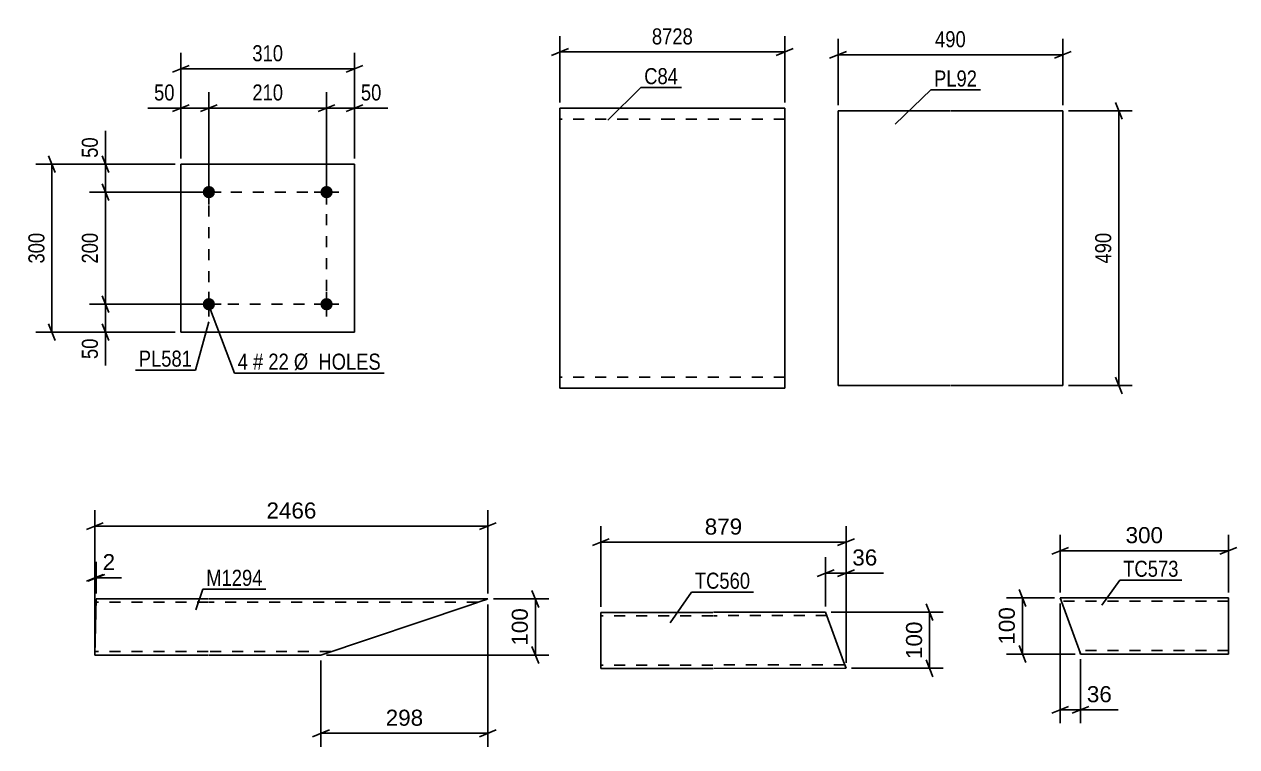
# Model space of a CAD drawing. Header units: millimetres. Extents: x 0 to 841, y 0 to 594.
# Drawn here: x 486 to 702.3, y 277.6 to 406.5 of the extents above; entities that cross this region are included whole.
import ezdxf

# ---------------------------------------------------------------- set-up
doc = ezdxf.new("R2010")
doc.units = ezdxf.units.MM
doc.linetypes.add('DXK_LINE_DOT2', pattern=[3.9198, 1.9599, -1.9599])
doc.styles.add('Arial', font='ARIAL.TTF', dxfattribs={"height": 0.2})
doc.styles.add('Arial Narrow', font='ARIALN.TTF', dxfattribs={"height": 0.2})

# ---------------------------------------------------------------- blocks, each defined once
blk = doc.blocks.new('Part-284928597-4538 - 4532')
at = {"color": 2, "linetype": 'Continuous'}
for p, q in [((608.87, 301.57), (588.87, 301.56)), ((588.87, 291.65), (588.87, 301.56)), ((628.97, 301.59), (608.97, 301.58)), ((632.17, 292.79), (628.97, 301.59)), ((632.61, 291.59), (632.17, 292.79)), ((588.87, 291.56), (588.87, 291.65)), ((608.87, 291.57), (588.87, 291.56)), ((632.61, 291.59), (608.97, 291.58))]:
    blk.add_line(p, q, dxfattribs=at)
at = {"color": 7, "linetype": 'DXK_LINE_DOT2'}
for p, q in [((608.87, 300.97), (588.87, 300.96)), ((629.19, 300.99), (608.97, 300.98)), ((608.87, 292.17), (588.87, 292.16)), ((632.39, 292.19), (608.97, 292.18)), ((588.87, 291.91), (588.87, 291.56)), ((632.57, 291.68), (632.48, 291.94)), ((632.61, 291.59), (632.57, 291.68))]:
    blk.add_line(p, q, dxfattribs=at)
blk = doc.blocks.new('Part-284928597-3894 - 3887')
at = {"color": 2, "linetype": 'Continuous'}
for p, q in [((700.84, 304.14), (670.84, 304.14)), ((674.44, 294.24), (670.84, 304.14)), ((700.84, 304.14), (700.84, 304.05)), ((700.84, 304.05), (700.84, 302.94)), ((700.84, 302.94), (700.84, 295.34)), ((700.84, 294.14), (700.84, 295.34)), ((674.48, 294.14), (674.44, 294.24)), ((700.84, 294.14), (674.48, 294.14))]:
    blk.add_line(p, q, dxfattribs=at)
at = {"color": 7, "linetype": 'DXK_LINE_DOT2'}
for p, q in [((700.84, 303.54), (671.06, 303.54)), ((700.84, 303.79), (700.84, 302.94)), ((700.84, 294.74), (674.26, 294.74)), ((674.35, 294.5), (674.48, 294.14)), ((700.84, 294.24), (700.84, 294.5)), ((700.84, 294.14), (700.84, 294.24))]:
    blk.add_line(p, q, dxfattribs=at)
blk = doc.blocks.new('Part-284928597-4616 - 4610')
at = {"color": 2, "linetype": 'Continuous'}
for p, q in [((631.19, 342.05), (631.19, 391.05)), ((631.19, 391.05), (651.19, 391.05)), ((651.29, 391.05), (671.29, 391.05)), ((671.29, 391.05), (671.29, 342.05)), ((651.19, 342.05), (631.19, 342.05)), ((671.29, 342.05), (651.29, 342.05))]:
    blk.add_line(p, q, dxfattribs=at)
blk = doc.blocks.new('Part-284928597-3955 - 3949')
at = {"color": 2, "linetype": 'Continuous'}
for p, q in [((498.57, 294.05), (498.82, 303.96)), ((518.81, 303.96), (498.82, 303.96)), ((568.7, 303.96), (518.91, 303.96)), ((568.7, 303.96), (565.13, 302.76)), ((565.13, 302.76), (538.91, 293.96)), ((498.57, 293.96), (498.57, 294.05)), ((518.81, 293.96), (498.57, 293.96)), ((538.91, 293.96), (518.91, 293.96))]:
    blk.add_line(p, q, dxfattribs=at)
at = {"color": 7, "linetype": 'DXK_LINE_DOT2'}
for p, q in [((518.81, 303.36), (498.81, 303.36)), ((566.92, 303.36), (518.91, 303.36)), ((568.43, 303.87), (565.13, 302.76)), ((498.58, 294.31), (498.57, 293.96)), ((518.81, 294.56), (498.59, 294.56)), ((540.69, 294.56), (518.91, 294.56))]:
    blk.add_line(p, q, dxfattribs=at)
blk = doc.blocks.new('Bolt-284928597-4357 - 4323')
at = {"linetype": 'Continuous'}
for points in [[(520.01, 376.55, -1), (517.81, 376.55, -1)], [(541.01, 376.55, -1), (538.81, 376.55, -1)]]:
    blk.add_hatch(color=1, dxfattribs=at).paths.add_polyline_path(points)
at = {"color": 1, "linetype": 'Continuous'}
for p, q in [((518.91, 378.75), (518.91, 374.35)), ((539.91, 378.75), (539.91, 374.35)), ((516.71, 376.55), (521.11, 376.55)), ((537.71, 376.55), (542.11, 376.55))]:
    blk.add_line(p, q, dxfattribs=at)
blk = doc.blocks.new('Bolt-284928597-4362 - 4323')
at = {"linetype": 'Continuous'}
for points in [[(520.01, 356.55, -1), (517.81, 356.55, -1)], [(541.01, 356.55, -1), (538.81, 356.55, -1)]]:
    blk.add_hatch(color=1, dxfattribs=at).paths.add_polyline_path(points)
at = {"color": 1, "linetype": 'Continuous'}
for p, q in [((518.91, 358.75), (518.91, 354.35)), ((539.91, 358.75), (539.91, 354.35)), ((516.71, 356.55), (521.11, 356.55)), ((537.71, 356.55), (542.11, 356.55))]:
    blk.add_line(p, q, dxfattribs=at)
blk = doc.blocks.new('Part-284928597-4367 - 4323')
at = {"color": 2, "linetype": 'Continuous'}
for p, q in [((513.91, 381.55), (513.91, 351.55)), ((513.91, 381.55), (544.91, 381.55)), ((544.91, 381.55), (544.91, 351.55)), ((513.91, 351.55), (544.91, 351.55))]:
    blk.add_line(p, q, dxfattribs=at)
blk = doc.blocks.new('Part-284928597-3687 - 3680')
at = {"color": 2, "linetype": 'Continuous'}
for p, q in [((601.57, 391.55), (581.57, 391.55)), ((581.57, 345.55), (581.57, 391.55)), ((621.67, 391.55), (601.67, 391.55)), ((621.67, 391.55), (621.67, 341.55)), ((581.57, 345.55), (581.57, 341.55)), ((601.57, 341.55), (581.57, 341.55)), ((621.67, 341.55), (601.67, 341.55))]:
    blk.add_line(p, q, dxfattribs=at)
at = {"color": 7, "linetype": 'DXK_LINE_DOT2'}
for p, q in [((601.57, 389.55), (581.57, 389.55)), ((621.67, 389.55), (601.67, 389.55)), ((581.57, 341.85), (581.57, 345.55)), ((601.57, 343.55), (581.57, 343.55)), ((621.67, 343.55), (601.67, 343.55))]:
    blk.add_line(p, q, dxfattribs=at)
blk = doc.blocks.new('Rectangle-284928597-4476 - 4323')
at = {"color": 1, "linetype": 'DXK_LINE_DOT2'}
blk.add_lwpolyline([(518.91, 376.55), (539.91, 376.55), (539.91, 356.55), (518.91, 356.55), (518.91, 376.55)], close=True, dxfattribs=at)
blk = doc.blocks.new('StraightDimension-284928597-4577 - 4532')
at = {"color": 7, "linetype": 'Continuous'}
for p, q in [((588.87, 302.56), (588.87, 316.94)), ((632.61, 292.59), (632.61, 316.94)), ((590.37, 314.69), (587.37, 313.49)), ((588.87, 314.09), (632.61, 314.09)), ((631.11, 313.49), (634.11, 314.69))]:
    blk.add_line(p, q, dxfattribs=at)
at = {"color": 0}
blk.add_wipeout([(614.67, 314.84), (614.67, 319.04), (606.8, 319.04), (606.8, 314.84)], dxfattribs=at)
at = {"color": 3, "style": 'Arial'}
blk.add_text('879', height=2.865, dxfattribs=at).set_placement((607.4, 315.44))
blk = doc.blocks.new('StraightDimension-284928597-4541 - 4532')
at = {"color": 7, "linetype": 'Continuous'}
for p, q in [((646.93, 303.09), (648.13, 300.09)), ((629.97, 301.59), (649.93, 301.59)), ((647.53, 291.59), (647.53, 301.59)), ((648.13, 290.09), (646.93, 293.09)), ((633.61, 291.59), (649.93, 291.59))]:
    blk.add_line(p, q, dxfattribs=at)
at = {"color": 0}
blk.add_wipeout([(646.78, 300.52), (642.58, 300.52), (642.58, 292.65), (646.78, 292.65)], dxfattribs=at)
at = {"color": 3, "style": 'Arial'}
blk.add_text('100', height=2.865, rotation=90.0002, dxfattribs=at).set_placement((646.18, 293.25))
blk = doc.blocks.new('StraightDimension-284928597-4559 - 4532')
at = {"color": 7, "linetype": 'Continuous'}
for p, q in [((628.97, 302.59), (628.97, 311.43)), ((632.61, 292.59), (632.61, 311.43)), ((627.47, 307.98), (630.47, 309.18)), ((628.97, 308.58), (632.61, 308.58)), ((634.11, 309.18), (631.11, 307.98))]:
    blk.add_line(p, q, dxfattribs=at)
at = {"color": 0}
blk.add_wipeout([(638.78, 309.33), (638.78, 313.53), (633.13, 313.53), (633.13, 309.33)], dxfattribs=at)
at = {"color": 7, "linetype": 'Continuous'}
blk.add_line((632.61, 308.58), (639.3, 308.58), dxfattribs=at)
blk.add_line((632.61, 308.58), (639.3, 308.58), dxfattribs=at)
at = {"color": 3, "style": 'Arial'}
blk.add_text('36', height=2.865, dxfattribs=at).set_placement((633.73, 309.93))
blk = doc.blocks.new('StraightDimension-284928597-3921 - 3887')
at = {"color": 7, "linetype": 'Continuous'}
for p, q in [((663.48, 305.64), (664.68, 302.64)), ((669.84, 304.14), (661.23, 304.14)), ((664.08, 294.14), (664.08, 304.14)), ((664.68, 292.64), (663.48, 295.64)), ((673.48, 294.14), (661.23, 294.14))]:
    blk.add_line(p, q, dxfattribs=at)
at = {"color": 0}
blk.add_wipeout([(663.33, 303.08), (659.13, 303.08), (659.13, 295.21), (663.33, 295.21)], dxfattribs=at)
at = {"color": 3, "style": 'Arial'}
blk.add_text('100', height=2.865, rotation=90.0002, dxfattribs=at).set_placement((662.73, 295.81))
blk = doc.blocks.new('StraightDimension-284928597-3896 - 3887')
at = {"color": 7, "linetype": 'Continuous'}
for p, q in [((670.84, 305.14), (670.84, 315.42)), ((700.84, 305.14), (700.84, 315.42)), ((672.34, 313.17), (669.34, 311.97)), ((670.84, 312.57), (700.84, 312.57)), ((699.34, 311.97), (702.34, 313.17))]:
    blk.add_line(p, q, dxfattribs=at)
at = {"color": 0}
blk.add_wipeout([(689.77, 313.32), (689.77, 317.52), (681.9, 317.52), (681.9, 313.32)], dxfattribs=at)
at = {"color": 3, "style": 'Arial'}
blk.add_text('300', height=2.865, dxfattribs=at).set_placement((682.5, 313.92))
blk = doc.blocks.new('StraightDimension-284928597-3907 - 3887')
at = {"color": 7, "linetype": 'Continuous'}
for p, q in [((670.84, 303.14), (670.84, 281.79)), ((674.46, 293.19), (674.46, 281.79)), ((669.34, 283.59), (672.34, 284.79)), ((670.84, 284.19), (674.46, 284.19)), ((675.96, 284.79), (672.96, 283.59))]:
    blk.add_line(p, q, dxfattribs=at)
at = {"color": 0}
blk.add_wipeout([(680.63, 284.94), (680.63, 289.14), (674.99, 289.14), (674.99, 284.94)], dxfattribs=at)
at = {"color": 7, "linetype": 'Continuous'}
blk.add_line((674.46, 284.19), (681.16, 284.19), dxfattribs=at)
blk.add_line((674.46, 284.19), (681.16, 284.19), dxfattribs=at)
at = {"color": 3, "style": 'Arial'}
blk.add_text('36', height=2.865, dxfattribs=at).set_placement((675.59, 285.54))
blk = doc.blocks.new('StraightDimension-284928597-4619 - 4610')
at = {"color": 7, "linetype": 'Continuous'}
for p, q in [((681.89, 389.55), (680.69, 392.55)), ((672.29, 391.05), (683.69, 391.05)), ((681.29, 342.05), (681.29, 391.05)), ((672.29, 342.05), (683.69, 342.05)), ((680.69, 343.55), (681.89, 340.55))]:
    blk.add_line(p, q, dxfattribs=at)
at = {"color": 0}
blk.add_wipeout([(680.54, 369.89), (676.34, 369.89), (676.34, 363.21), (680.54, 363.21)], dxfattribs=at)
at = {"color": 3, "style": 'Arial Narrow'}
blk.add_text('490', height=2.863, rotation=90.0002, dxfattribs=at).set_placement((679.94, 363.81))
blk = doc.blocks.new('StraightDimension-284928597-4630 - 4610')
at = {"color": 7, "linetype": 'Continuous'}
for p, q in [((631.19, 392.05), (631.19, 403.9)), ((671.29, 392.05), (671.29, 403.9)), ((632.69, 401.65), (629.69, 400.45)), ((631.19, 401.05), (671.29, 401.05)), ((669.79, 400.45), (672.79, 401.65))]:
    blk.add_line(p, q, dxfattribs=at)
at = {"color": 0}
blk.add_wipeout([(654.58, 401.8), (654.58, 406), (647.9, 406), (647.9, 401.8)], dxfattribs=at)
at = {"color": 3, "style": 'Arial Narrow'}
blk.add_text('490', height=2.863, dxfattribs=at).set_placement((648.5, 402.4))
blk = doc.blocks.new('StraightDimension-284928597-6919 - 3949')
at = {"color": 7, "linetype": 'Continuous'}
for p, q in [((498.57, 294.96), (498.57, 319.81)), ((568.7, 304.96), (568.7, 319.81)), ((500.07, 317.56), (497.07, 316.36)), ((498.57, 316.96), (568.7, 316.96)), ((567.2, 316.36), (570.2, 317.56))]:
    blk.add_line(p, q, dxfattribs=at)
at = {"color": 0}
blk.add_wipeout([(538.68, 317.71), (538.68, 321.91), (528.59, 321.91), (528.59, 317.71)], dxfattribs=at)
at = {"color": 3, "style": 'Arial'}
blk.add_text('2466', height=2.865, dxfattribs=at).set_placement((529.19, 318.31))
blk = doc.blocks.new('StraightDimension-284928597-6945 - 3949')
at = {"color": 7, "linetype": 'Continuous'}
for p, q in [((568.7, 302.96), (568.7, 277.59)), ((538.91, 292.96), (538.91, 277.59)), ((540.41, 280.59), (537.41, 279.39)), ((538.91, 279.99), (568.7, 279.99)), ((567.2, 279.39), (570.2, 280.59))]:
    blk.add_line(p, q, dxfattribs=at)
at = {"color": 0}
blk.add_wipeout([(557.74, 280.74), (557.74, 284.94), (549.87, 284.94), (549.87, 280.74)], dxfattribs=at)
at = {"color": 3, "style": 'Arial'}
blk.add_text('298', height=2.865, dxfattribs=at).set_placement((550.47, 281.34))
blk = doc.blocks.new('StraightDimension-284928597-6906 - 3949')
at = {"color": 7, "linetype": 'Continuous'}
for p, q in [((498.57, 294.96), (498.57, 310.6)), ((498.82, 304.96), (498.82, 310.6)), ((497.07, 307.15), (500.07, 308.35)), ((500.32, 308.35), (497.32, 307.15)), ((498.57, 307.75), (498.82, 307.75))]:
    blk.add_line(p, q, dxfattribs=at)
at = {"color": 0}
blk.add_wipeout([(502.77, 308.5), (502.77, 312.7), (499.35, 312.7), (499.35, 308.5)], dxfattribs=at)
at = {"color": 7, "linetype": 'Continuous'}
blk.add_line((498.82, 307.75), (503.3, 307.75), dxfattribs=at)
blk.add_line((498.82, 307.75), (503.3, 307.75), dxfattribs=at)
at = {"color": 3, "style": 'Arial'}
blk.add_text('2', height=2.87, dxfattribs=at).set_placement((499.95, 309.1))
blk = doc.blocks.new('StraightDimension-284928597-6930 - 3949')
at = {"color": 7, "linetype": 'Continuous'}
for p, q in [((576.57, 305.46), (577.77, 302.46)), ((569.7, 303.96), (579.57, 303.96)), ((577.17, 293.96), (577.17, 303.96)), ((577.77, 292.46), (576.57, 295.46)), ((539.91, 293.96), (579.57, 293.96))]:
    blk.add_line(p, q, dxfattribs=at)
at = {"color": 0}
blk.add_wipeout([(576.42, 302.9), (572.22, 302.9), (572.22, 295.03), (576.42, 295.03)], dxfattribs=at)
at = {"color": 3, "style": 'Arial'}
blk.add_text('100', height=2.865, rotation=90.0002, dxfattribs=at).set_placement((575.82, 295.63))
blk = doc.blocks.new('StraightDimension-284928597-4380 - 4323')
at = {"color": 7, "linetype": 'Continuous'}
for p, q in [((513.91, 382.55), (513.91, 394.4)), ((518.91, 377.55), (518.91, 394.4)), ((512.41, 390.95), (515.41, 392.15)), ((520.41, 392.15), (517.41, 390.95)), ((513.91, 391.55), (518.91, 391.55))]:
    blk.add_line(p, q, dxfattribs=at)
at = {"color": 0}
blk.add_wipeout([(513.39, 392.3), (513.39, 396.5), (508.53, 396.5), (508.53, 392.3)], dxfattribs=at)
at = {"color": 7, "linetype": 'Continuous'}
blk.add_line((513.91, 391.55), (508.01, 391.55), dxfattribs=at)
blk.add_line((513.91, 391.55), (508.01, 391.55), dxfattribs=at)
at = {"color": 3, "style": 'Arial Narrow'}
blk.add_text('50', height=2.863, dxfattribs=at).set_placement((509.13, 392.9))
blk = doc.blocks.new('StraightDimension-284928597-4369 - 4323')
at = {"color": 7, "linetype": 'Continuous'}
for p, q in [((491.51, 380.05), (490.31, 383.05)), ((512.91, 381.55), (488.06, 381.55)), ((490.91, 351.55), (490.91, 381.55)), ((490.31, 353.05), (491.51, 350.05)), ((512.91, 351.55), (488.06, 351.55))]:
    blk.add_line(p, q, dxfattribs=at)
at = {"color": 0}
blk.add_wipeout([(490.16, 369.89), (485.96, 369.89), (485.96, 363.21), (490.16, 363.21)], dxfattribs=at)
at = {"color": 3, "style": 'Arial Narrow'}
blk.add_text('300', height=2.863, rotation=90.0002, dxfattribs=at).set_placement((489.56, 363.81))
blk = doc.blocks.new('StraightDimension-284928597-4393 - 4323')
at = {"color": 7, "linetype": 'Continuous'}
for p, q in [((518.91, 377.55), (518.91, 394.4)), ((539.91, 377.55), (539.91, 394.4)), ((520.41, 392.15), (517.41, 390.95)), ((538.41, 390.95), (541.41, 392.15)), ((518.91, 391.55), (539.91, 391.55))]:
    blk.add_line(p, q, dxfattribs=at)
at = {"color": 0}
blk.add_wipeout([(532.76, 392.3), (532.76, 396.5), (526.07, 396.5), (526.07, 392.3)], dxfattribs=at)
at = {"color": 3, "style": 'Arial Narrow'}
blk.add_text('210', height=2.863, dxfattribs=at).set_placement((526.67, 392.9))
blk = doc.blocks.new('StraightDimension-284928597-4409 - 4323')
at = {"color": 7, "linetype": 'Continuous'}
for p, q in [((539.91, 377.55), (539.91, 394.4)), ((544.91, 382.55), (544.91, 394.4)), ((538.41, 390.95), (541.41, 392.15)), ((546.41, 392.15), (543.41, 390.95)), ((539.91, 391.55), (544.91, 391.55))]:
    blk.add_line(p, q, dxfattribs=at)
at = {"color": 0}
blk.add_wipeout([(550.3, 392.3), (550.3, 396.5), (545.44, 396.5), (545.44, 392.3)], dxfattribs=at)
at = {"color": 7, "linetype": 'Continuous'}
blk.add_line((544.91, 391.55), (550.82, 391.55), dxfattribs=at)
blk.add_line((544.91, 391.55), (550.82, 391.55), dxfattribs=at)
at = {"color": 3, "style": 'Arial Narrow'}
blk.add_text('50', height=2.863, dxfattribs=at).set_placement((546.04, 392.9))
blk = doc.blocks.new('StraightDimension-284928597-4423 - 4323')
at = {"color": 7, "linetype": 'Continuous'}
for p, q in [((513.91, 382.55), (513.91, 401.4)), ((544.91, 382.55), (544.91, 401.4)), ((515.41, 399.15), (512.41, 397.95)), ((513.91, 398.55), (544.91, 398.55)), ((543.41, 397.95), (546.41, 399.15))]:
    blk.add_line(p, q, dxfattribs=at)
at = {"color": 0}
blk.add_wipeout([(532.76, 399.3), (532.76, 403.5), (526.07, 403.5), (526.07, 399.3)], dxfattribs=at)
at = {"color": 3, "style": 'Arial Narrow'}
blk.add_text('310', height=2.863, dxfattribs=at).set_placement((526.67, 399.9))
blk = doc.blocks.new('StraightDimension-284928597-4434 - 4323')
at = {"color": 7, "linetype": 'Continuous'}
for p, q in [((499.85, 383.05), (501.05, 380.05)), ((512.91, 381.55), (497.6, 381.55)), ((500.45, 376.55), (500.45, 381.55)), ((517.91, 376.55), (497.6, 376.55)), ((501.05, 375.05), (499.85, 378.05))]:
    blk.add_line(p, q, dxfattribs=at)
at = {"color": 0}
blk.add_wipeout([(499.7, 386.93), (495.5, 386.93), (495.5, 382.07), (499.7, 382.07)], dxfattribs=at)
at = {"color": 7, "linetype": 'Continuous'}
blk.add_line((500.45, 381.55), (500.45, 387.46), dxfattribs=at)
blk.add_line((500.45, 381.55), (500.45, 387.46), dxfattribs=at)
at = {"color": 3, "style": 'Arial Narrow'}
blk.add_text('50', height=2.863, rotation=90.0002, dxfattribs=at).set_placement((499.1, 382.67))
blk = doc.blocks.new('StraightDimension-284928597-4447 - 4323')
at = {"color": 7, "linetype": 'Continuous'}
for p, q in [((517.91, 376.55), (497.6, 376.55)), ((501.05, 375.05), (499.85, 378.05)), ((500.45, 356.55), (500.45, 376.55)), ((499.85, 358.05), (501.05, 355.05)), ((517.91, 356.55), (497.6, 356.55))]:
    blk.add_line(p, q, dxfattribs=at)
at = {"color": 0}
blk.add_wipeout([(499.7, 369.89), (495.5, 369.89), (495.5, 363.21), (499.7, 363.21)], dxfattribs=at)
at = {"color": 3, "style": 'Arial Narrow'}
blk.add_text('200', height=2.863, rotation=90.0002, dxfattribs=at).set_placement((499.1, 363.81))
blk = doc.blocks.new('StraightDimension-284928597-4463 - 4323')
at = {"color": 7, "linetype": 'Continuous'}
for p, q in [((499.85, 358.05), (501.05, 355.05)), ((517.91, 356.55), (497.6, 356.55)), ((500.45, 351.55), (500.45, 356.55)), ((501.05, 350.05), (499.85, 353.05)), ((512.91, 351.55), (497.6, 351.55))]:
    blk.add_line(p, q, dxfattribs=at)
at = {"color": 0}
blk.add_wipeout([(499.7, 351.02), (495.5, 351.02), (495.5, 346.17), (499.7, 346.17)], dxfattribs=at)
at = {"color": 7, "linetype": 'Continuous'}
blk.add_line((500.45, 351.55), (500.45, 345.64), dxfattribs=at)
blk.add_line((500.45, 351.55), (500.45, 345.64), dxfattribs=at)
at = {"color": 3, "style": 'Arial Narrow'}
blk.add_text('50', height=2.863, rotation=90.0002, dxfattribs=at).set_placement((499.1, 346.77))
blk = doc.blocks.new('StraightDimension-284928597-3692 - 3680')
at = {"color": 7, "linetype": 'Continuous'}
for p, q in [((581.57, 392.55), (581.57, 404.4)), ((621.67, 392.55), (621.67, 404.4)), ((583.07, 402.15), (580.07, 400.95)), ((581.57, 401.55), (621.67, 401.55)), ((620.17, 400.95), (623.17, 402.15))]:
    blk.add_line(p, q, dxfattribs=at)
at = {"color": 0}
blk.add_wipeout([(605.88, 402.3), (605.88, 406.5), (597.37, 406.5), (597.37, 402.3)], dxfattribs=at)
at = {"color": 3, "style": 'Arial Narrow'}
blk.add_text('8728', height=2.863, dxfattribs=at).set_placement((597.97, 402.9))
blk = doc.blocks.new('Mark-284928597-4534 - 4532')
at = {"color": 0}
blk.add_wipeout([(615.51, 305.79), (615.51, 308.79), (605.64, 308.79), (605.64, 305.79)], dxfattribs=at)
blk.add_wipeout([(615.51, 305.79), (615.51, 308.79), (605.64, 308.79), (605.64, 305.79)], dxfattribs=at)
at = {"color": 30, "linetype": 'Continuous'}
for p, q in [((601.2, 299.69), (605.04, 305.19)), ((605.04, 305.19), (616.11, 305.19))]:
    blk.add_line(p, q, dxfattribs=at)
at = {"color": 3, "style": 'Arial Narrow'}
blk.add_text('TC560', height=2.863, dxfattribs=at).set_placement((605.64, 305.79))
blk = doc.blocks.new('Mark-284928597-3890 - 3887')
at = {"color": 0}
blk.add_wipeout([(691.95, 307.92), (691.95, 310.92), (682.08, 310.92), (682.08, 307.92)], dxfattribs=at)
blk.add_wipeout([(691.95, 307.92), (691.95, 310.92), (682.08, 310.92), (682.08, 307.92)], dxfattribs=at)
at = {"color": 30, "linetype": 'Continuous'}
for p, q in [((678.26, 302.87), (681.48, 307.32)), ((681.48, 307.32), (692.55, 307.32))]:
    blk.add_line(p, q, dxfattribs=at)
at = {"color": 3, "style": 'Arial Narrow'}
blk.add_text('TC573', height=2.863, dxfattribs=at).set_placement((682.08, 307.92))
blk = doc.blocks.new('Mark-284928597-4612 - 4610')
at = {"color": 0}
blk.add_wipeout([(656, 395.39), (656, 398.39), (648.32, 398.39), (648.32, 395.39)], dxfattribs=at)
blk.add_wipeout([(656, 395.39), (656, 398.39), (648.32, 398.39), (648.32, 395.39)], dxfattribs=at)
at = {"color": 30, "linetype": 'Continuous'}
for p, q in [((641.4, 388.69), (647.72, 394.79)), ((647.72, 394.79), (656.6, 394.79))]:
    blk.add_line(p, q, dxfattribs=at)
at = {"color": 3, "style": 'Arial Narrow'}
blk.add_text('PL92', height=2.863, dxfattribs=at).set_placement((648.32, 395.39))
blk = doc.blocks.new('Mark-284928597-3951 - 3949')
at = {"color": 0}
blk.add_wipeout([(528.49, 306.3), (528.49, 309.3), (518.44, 309.3), (518.44, 306.3)], dxfattribs=at)
blk.add_wipeout([(528.49, 306.3), (528.49, 309.3), (518.44, 309.3), (518.44, 306.3)], dxfattribs=at)
at = {"color": 30, "linetype": 'Continuous'}
for p, q in [((516.58, 302.03), (517.84, 305.7)), ((517.84, 305.7), (529.09, 305.7))]:
    blk.add_line(p, q, dxfattribs=at)
at = {"color": 3, "style": 'Arial Narrow'}
blk.add_text('M1294', height=2.863, dxfattribs=at).set_placement((518.44, 306.3))
blk = doc.blocks.new('MarkSet-284928597-4523 - 4323')
at = {"color": 0}
blk.add_wipeout([(525.89, 344.87), (525.89, 347.87), (524.06, 347.87), (524.06, 344.87)], dxfattribs=at)
blk.add_wipeout([(525.89, 344.87), (525.89, 347.87), (524.06, 347.87), (524.06, 344.87)], dxfattribs=at)
at = {"color": 7, "linetype": 'Continuous'}
blk.add_line((518.82, 356.48), (523.46, 344.27), dxfattribs=at)
at = {"color": 0}
blk.add_wipeout([(528.62, 344.87), (528.62, 347.87), (526.79, 347.87), (526.79, 344.87)], dxfattribs=at)
blk.add_wipeout([(528.62, 344.87), (528.62, 347.87), (526.79, 347.87), (526.79, 344.87)], dxfattribs=at)
at = {"color": 3, "style": 'Arial Narrow'}
blk.add_text('4', height=2.86, dxfattribs=at).set_placement((524.06, 344.87))
at = {"color": 0}
blk.add_wipeout([(533.18, 344.87), (533.18, 347.87), (529.52, 347.87), (529.52, 344.87)], dxfattribs=at)
blk.add_wipeout([(533.18, 344.87), (533.18, 347.87), (529.52, 347.87), (529.52, 344.87)], dxfattribs=at)
at = {"color": 3, "style": 'Arial Narrow'}
blk.add_text('#', height=2.86, dxfattribs=at).set_placement((526.79, 344.87))
at = {"color": 0}
blk.add_wipeout([(549.6, 344.87), (549.6, 347.87), (534.08, 347.87), (534.08, 344.87)], dxfattribs=at)
blk.add_wipeout([(549.6, 344.87), (549.6, 347.87), (534.08, 347.87), (534.08, 344.87)], dxfattribs=at)
at = {"color": 7, "linetype": 'Continuous'}
blk.add_line((523.46, 344.27), (550.2, 344.27), dxfattribs=at)
at = {"color": 3, "style": 'Arial Narrow'}
for s, p in [('22', (529.52, 344.87)), ('Ø  HOLES', (534.08, 344.87))]:
    blk.add_text(s, height=2.863, dxfattribs=at).set_placement(p)
blk = doc.blocks.new('Mark-284928597-4363 - 4323')
at = {"color": 0}
blk.add_wipeout([(515.9, 345.41), (515.9, 348.41), (506.4, 348.41), (506.4, 345.41)], dxfattribs=at)
blk.add_wipeout([(515.9, 345.41), (515.9, 348.41), (506.4, 348.41), (506.4, 345.41)], dxfattribs=at)
at = {"color": 30, "linetype": 'Continuous'}
for p in [(518.91, 353.38), (505.8, 344.81)]:
    blk.add_line(p, (516.5, 344.81), dxfattribs=at)
at = {"color": 3, "style": 'Arial Narrow'}
blk.add_text('PL581', height=2.863, dxfattribs=at).set_placement((506.4, 345.41))
blk = doc.blocks.new('Mark-284928597-3683 - 3680')
at = {"color": 0}
blk.add_wipeout([(602.63, 395.81), (602.63, 398.81), (596.6, 398.81), (596.6, 395.81)], dxfattribs=at)
blk.add_wipeout([(602.63, 395.81), (602.63, 398.81), (596.6, 398.81), (596.6, 395.81)], dxfattribs=at)
at = {"color": 30, "linetype": 'Continuous'}
for p, q in [((590.12, 389.4), (596, 395.21)), ((596, 395.21), (603.23, 395.21))]:
    blk.add_line(p, q, dxfattribs=at)
at = {"color": 3, "style": 'Arial Narrow'}
blk.add_text('C84', height=2.863, dxfattribs=at).set_placement((596.6, 395.81))

msp = doc.modelspace()

# ---------------------------------------------------------------- block references
for name in ['Part-284928597-3687 - 3680', 'Part-284928597-4616 - 4610', 'Part-284928597-4367 - 4323', 'Bolt-284928597-4357 - 4323', 'Rectangle-284928597-4476 - 4323', 'Bolt-284928597-4362 - 4323', 'Part-284928597-3955 - 3949', 'Part-284928597-3894 - 3887', 'Part-284928597-4538 - 4532']:
    msp.add_blockref(name, (0, 0))

# ---------------------------------------------------------------- next in the draw order: block references
for name in ['StraightDimension-284928597-3692 - 3680', 'StraightDimension-284928597-4380 - 4323', 'StraightDimension-284928597-4619 - 4610', 'StraightDimension-284928597-6919 - 3949', 'StraightDimension-284928597-4577 - 4532', 'StraightDimension-284928597-3921 - 3887']:
    msp.add_blockref(name, (0, 0))

# ---------------------------------------------------------------- next in the draw order: block references
for name in ['StraightDimension-284928597-4630 - 4610', 'Mark-284928597-3683 - 3680', 'StraightDimension-284928597-4393 - 4323', 'StraightDimension-284928597-4369 - 4323', 'StraightDimension-284928597-3896 - 3887', 'StraightDimension-284928597-6906 - 3949', 'Mark-284928597-3951 - 3949', 'Mark-284928597-4534 - 4532', 'StraightDimension-284928597-6945 - 3949', 'StraightDimension-284928597-4541 - 4532', 'StraightDimension-284928597-3907 - 3887']:
    msp.add_blockref(name, (0, 0))

# ---------------------------------------------------------------- next in the draw order: block references
for name in ['Mark-284928597-4612 - 4610', 'StraightDimension-284928597-4409 - 4323', 'StraightDimension-284928597-4559 - 4532', 'Mark-284928597-3890 - 3887', 'StraightDimension-284928597-6930 - 3949']:
    msp.add_blockref(name, (0, 0))

# ---------------------------------------------------------------- next in the draw order: block references
msp.add_blockref('StraightDimension-284928597-4423 - 4323', (0, 0))

# ---------------------------------------------------------------- next in the draw order: block references
msp.add_blockref('StraightDimension-284928597-4434 - 4323', (0, 0))

# ---------------------------------------------------------------- next in the draw order: block references
msp.add_blockref('StraightDimension-284928597-4447 - 4323', (0, 0))

# ---------------------------------------------------------------- next in the draw order: block references
msp.add_blockref('StraightDimension-284928597-4463 - 4323', (0, 0))

# ---------------------------------------------------------------- next in the draw order: block references
msp.add_blockref('MarkSet-284928597-4523 - 4323', (0, 0))

# ---------------------------------------------------------------- next in the draw order: block references
msp.add_blockref('Mark-284928597-4363 - 4323', (0, 0))

doc.saveas('drawing.dxf')
